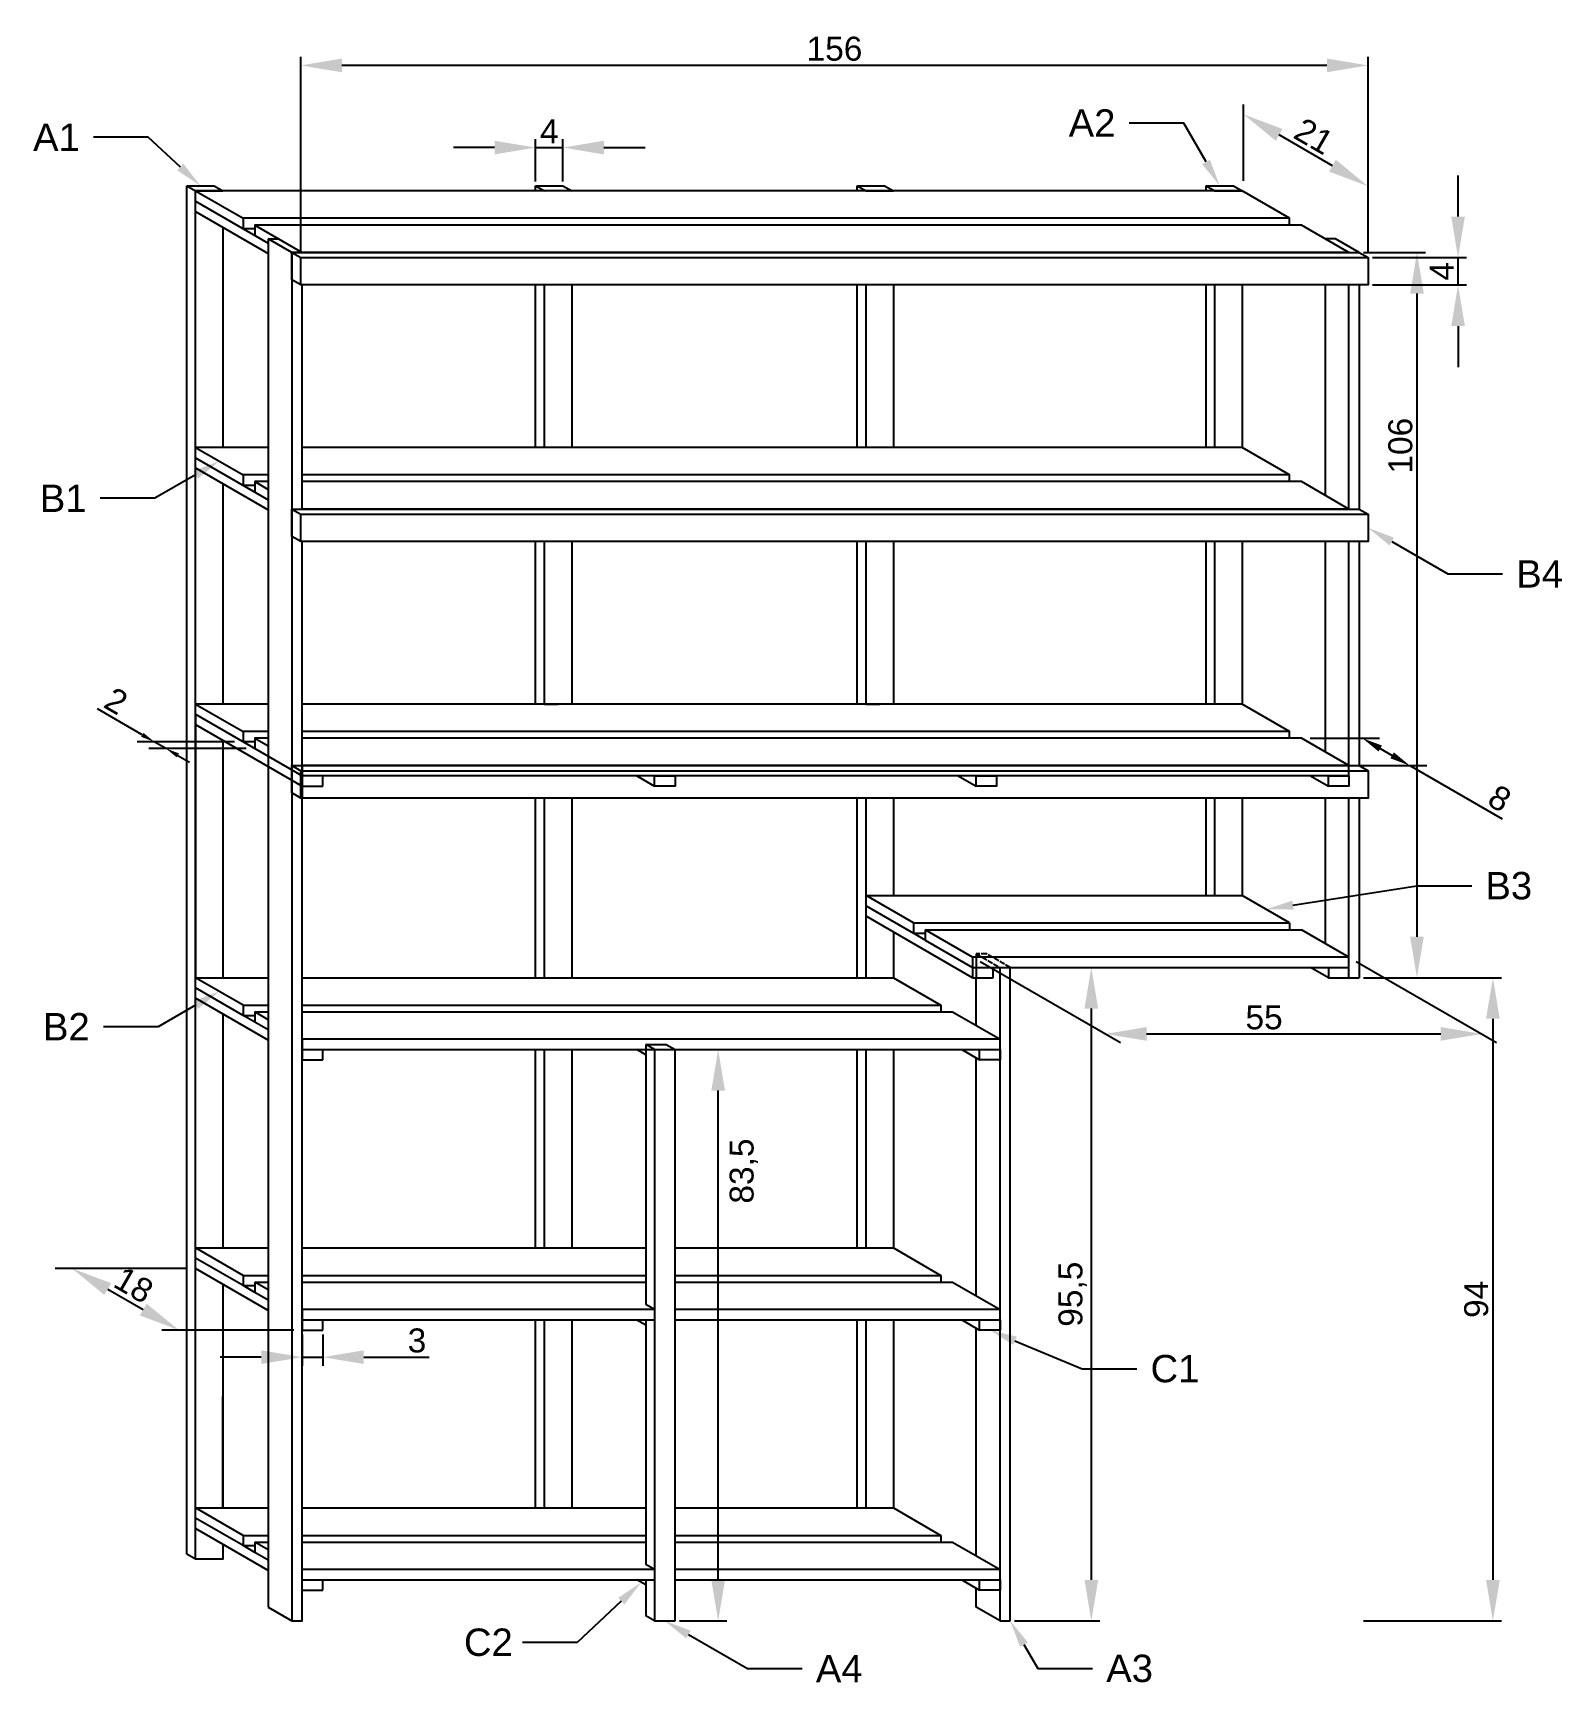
# Model space of a CAD drawing. Header units: millimetres. Extents: x 2070 to 2842, y 2043 to 2294.
# Drawn here: x 2281.5 to 2504.9, y 2043 to 2285.3 of the extents above; entities that cross this region are included whole.
import ezdxf
from ezdxf import colors
from ezdxf.entities.mleader import LeaderData, LeaderLine
from ezdxf.math import Vec2, Vec3

# ---------------------------------------------------------------- set-up
doc = ezdxf.new("R2010")
doc.units = ezdxf.units.MM
doc.linetypes.add('ACAD_ISO02W100', pattern=[15, 12, -3])
doc.layers.add('anotações', color=10, linetype='Continuous')
doc.layers.add('referencias', color=252, linetype='Continuous')
doc.styles.get("Standard").update_dxf_attribs({"font": 'arial.ttf'})
doc.dimstyles.new('Copy of ISO-25', dxfattribs={"dimtxt": 3.5, "dimasz": 6, "dimexe": 1.25, "dimexo": 0.625, "dimtad": 1, "dimtxsty": 'Standard', "dimcen": 2.5, "dimclrd": 256, "dimclre": 256, "dimclrt": 253, "dimadec": 0, "dimazin": 0, "dimtfac": 1, "dimtmove": 0, "dimatfit": 3, "dimfxl": 1, "dimarcsym": 0})

# ---------------------------------------------------------------- blocks, each defined once
blk = doc.blocks.new('*D21')
at = {"layer": 'Defpoints', "color": 0, "transparency": 16777216}
for p in [(2418.79, 2150.21), (2473.79, 2150.21), (2493.22, 2139)]:
    blk.add_point(p, dxfattribs=at)
at = {"layer": 'referencias', "lineweight": -2, "transparency": 16777216}
for p, q in [((2419.87, 2149.59), (2440.38, 2137.75)), ((2474.87, 2149.59), (2495.38, 2137.75)), ((2444.22, 2139), (2487.22, 2139))]:
    blk.add_line(p, q, dxfattribs=at)
at = {"layer": 'referencias', "transparency": 16777216}
for points in [[(2444.22, 2140), (2444.22, 2138), (2438.22, 2139)], [(2487.22, 2140), (2487.22, 2138), (2493.22, 2139)]]:
    blk.add_solid(points, dxfattribs=at)
at = {"layer": 'referencias', "color": 253, "transparency": 16777216, "insert": (2461.39, 2141.4), "char_height": 3.5, "attachment_point": 5}
blk.add_mtext('55', dxfattribs=at)
blk = doc.blocks.new('*D23')
at = {"layer": 'Defpoints', "color": 0, "transparency": 16777216}
for p in [(2476.59, 2252.46), (2489.75, 2252.46), (2476.59, 2248.46)]:
    blk.add_point(p, dxfattribs=at)
at = {"layer": 'referencias', "lineweight": -2, "transparency": 16777216}
for p, q in [((2489.75, 2258.46), (2489.75, 2264.46)), ((2477.22, 2252.46), (2491, 2252.46)), ((2489.75, 2248.46), (2489.75, 2252.46)), ((2477.22, 2248.46), (2491, 2248.46)), ((2489.75, 2242.46), (2489.75, 2236.46))]:
    blk.add_line(p, q, dxfattribs=at)
at = {"layer": 'referencias', "transparency": 16777216}
for points in [[(2488.75, 2258.46), (2490.75, 2258.46), (2489.75, 2252.46)], [(2488.75, 2242.46), (2490.75, 2242.46), (2489.75, 2248.46)]]:
    blk.add_solid(points, dxfattribs=at)
at = {"layer": 'referencias', "color": 253, "transparency": 16777216, "insert": (2487.37, 2250.46), "char_height": 3.5, "attachment_point": 5, "rotation": 90}
blk.add_mtext('4', dxfattribs=at)
blk = doc.blocks.new('*D24')
at = {"layer": 'Defpoints', "color": 0, "transparency": 16777216}
for p in [(2320.59, 2280.55), (2320.59, 2252.46), (2476.59, 2252.46)]:
    blk.add_point(p, dxfattribs=at)
at = {"layer": 'referencias', "lineweight": -2, "transparency": 16777216}
for p, q in [((2320.59, 2253.09), (2320.59, 2281.8)), ((2470.59, 2280.55), (2326.59, 2280.55)), ((2476.59, 2253.09), (2476.59, 2281.8))]:
    blk.add_line(p, q, dxfattribs=at)
at = {"layer": 'referencias', "transparency": 16777216}
for points in [[(2326.59, 2281.55), (2326.59, 2279.55), (2320.59, 2280.55)], [(2470.59, 2281.55), (2470.59, 2279.55), (2476.59, 2280.55)]]:
    blk.add_solid(points, dxfattribs=at)
at = {"layer": 'referencias', "color": 253, "transparency": 16777216, "insert": (2398.59, 2282.97), "char_height": 3.5, "attachment_point": 5}
blk.add_mtext('156', dxfattribs=at)
blk = doc.blocks.new('*D25')
at = {"layer": 'Defpoints', "color": 0, "transparency": 16777216}
for p in [(2475.29, 2253.21), (2475.29, 2147.21), (2483.74, 2147.21)]:
    blk.add_point(p, dxfattribs=at)
at = {"layer": 'referencias', "lineweight": -2, "transparency": 16777216}
for p, q in [((2475.92, 2253.21), (2484.99, 2253.21)), ((2483.74, 2247.21), (2483.74, 2153.21)), ((2475.92, 2147.21), (2484.99, 2147.21))]:
    blk.add_line(p, q, dxfattribs=at)
at = {"layer": 'referencias', "transparency": 16777216}
for points in [[(2482.74, 2247.21), (2484.74, 2247.21), (2483.74, 2253.21)], [(2482.74, 2153.21), (2484.74, 2153.21), (2483.74, 2147.21)]]:
    blk.add_solid(points, dxfattribs=at)
at = {"layer": 'referencias', "color": 253, "transparency": 16777216, "insert": (2481.33, 2224.97), "char_height": 3.5, "attachment_point": 5, "rotation": 90}
blk.add_mtext('106', dxfattribs=at)
blk = doc.blocks.new('*D26')
at = {"layer": 'Defpoints', "color": 0, "transparency": 16777216}
for p in [(2475.29, 2147.21), (2475.29, 2053.21), (2494.84, 2053.21)]:
    blk.add_point(p, dxfattribs=at)
at = {"layer": 'referencias', "lineweight": -2, "transparency": 16777216}
for p, q in [((2475.92, 2147.21), (2496.09, 2147.21)), ((2494.84, 2141.21), (2494.84, 2059.21)), ((2475.92, 2053.21), (2496.09, 2053.21))]:
    blk.add_line(p, q, dxfattribs=at)
at = {"layer": 'referencias', "transparency": 16777216}
for points in [[(2493.84, 2141.21), (2495.84, 2141.21), (2494.84, 2147.21)], [(2493.84, 2059.21), (2495.84, 2059.21), (2494.84, 2053.21)]]:
    blk.add_solid(points, dxfattribs=at)
at = {"layer": 'referencias', "color": 253, "transparency": 16777216, "insert": (2492.42, 2100.21), "char_height": 3.5, "attachment_point": 5, "rotation": 90}
blk.add_mtext('94', dxfattribs=at)
blk = doc.blocks.new('*D27')
at = {"layer": 'Defpoints', "color": 0, "transparency": 16777216}
for p in [(2424.29, 2148.71), (2424.29, 2053.21), (2436.14, 2053.21)]:
    blk.add_point(p, dxfattribs=at)
at = {"layer": 'referencias', "lineweight": -2, "transparency": 16777216}
for p, q in [((2424.92, 2148.71), (2437.39, 2148.71)), ((2436.14, 2142.71), (2436.14, 2059.21)), ((2424.92, 2053.21), (2437.39, 2053.21))]:
    blk.add_line(p, q, dxfattribs=at)
at = {"layer": 'referencias', "transparency": 16777216}
for points in [[(2435.14, 2142.71), (2437.14, 2142.71), (2436.14, 2148.71)], [(2435.14, 2059.21), (2437.14, 2059.21), (2436.14, 2053.21)]]:
    blk.add_solid(points, dxfattribs=at)
at = {"layer": 'referencias', "color": 253, "transparency": 16777216, "insert": (2433.41, 2100.96), "char_height": 3.5, "attachment_point": 5, "rotation": 90}
blk.add_mtext('95,5', dxfattribs=at)
blk = doc.blocks.new('*D28')
at = {"layer": 'Defpoints', "color": 0, "transparency": 16777216}
for p in [(2458.4, 2273.39), (2458.4, 2262.96), (2476.59, 2252.46)]:
    blk.add_point(p, dxfattribs=at)
at = {"layer": 'referencias', "lineweight": -2, "transparency": 16777216}
for p, q in [((2458.4, 2263.69), (2458.4, 2274.84)), ((2471.39, 2265.89), (2463.6, 2270.39)), ((2476.59, 2253.19), (2476.59, 2264.34))]:
    blk.add_line(p, q, dxfattribs=at)
at = {"layer": 'referencias', "transparency": 16777216}
for points in [[(2464.1, 2271.26), (2463.1, 2269.53), (2458.4, 2273.39)], [(2471.89, 2266.76), (2470.89, 2265.03), (2476.59, 2262.89)]]:
    blk.add_solid(points, dxfattribs=at)
at = {"layer": 'referencias', "color": 253, "transparency": 16777216, "insert": (2468.69, 2270.21), "char_height": 3.5, "attachment_point": 5, "rotation": 330}
blk.add_mtext('21', dxfattribs=at)
blk = doc.blocks.new('*D29')
at = {"layer": 'Defpoints', "color": 0, "transparency": 16777216}
for p in [(2466.86, 2182.21), (2473.79, 2178.21), (2482.7, 2178.21)]:
    blk.add_point(p, dxfattribs=at)
at = {"layer": 'referencias', "lineweight": -2, "transparency": 16777216}
for p, q in [((2468.11, 2182.21), (2478.28, 2182.21)), ((2478.37, 2180.71), (2480.11, 2179.71)), ((2475.04, 2178.21), (2485.2, 2178.21)), ((2482.7, 2178.21), (2496.18, 2170.44))]:
    blk.add_line(p, q, dxfattribs=at)
at = {"layer": 'referencias', "transparency": 16777216}
for points in [[(2478.62, 2181.15), (2478.12, 2180.28), (2475.78, 2182.21)], [(2480.36, 2180.15), (2479.86, 2179.28), (2482.7, 2178.21)]]:
    blk.add_solid(points, dxfattribs=at)
at = {"layer": 'referencias', "color": 253, "transparency": 16777216, "insert": (2495.84, 2173.41), "char_height": 3.5, "attachment_point": 5, "rotation": 330}
blk.add_mtext('8', dxfattribs=at)
blk = doc.blocks.new('*D31')
at = {"layer": 'Defpoints', "color": 0, "transparency": 16777216}
for p in [(2305.2, 2104.71), (2302.75, 2095.71), (2320.79, 2095.71)]:
    blk.add_point(p, dxfattribs=at)
at = {"layer": 'referencias', "lineweight": -2, "transparency": 16777216}
for p, q in [((2303.95, 2104.71), (2284.66, 2104.71)), ((2292.36, 2101.71), (2297.55, 2098.71)), ((2319.54, 2095.71), (2300.25, 2095.71))]:
    blk.add_line(p, q, dxfattribs=at)
at = {"layer": 'referencias', "transparency": 16777216}
for points in [[(2292.86, 2102.58), (2291.86, 2100.85), (2287.16, 2104.71)], [(2298.05, 2099.58), (2297.05, 2097.85), (2302.75, 2095.71)]]:
    blk.add_solid(points, dxfattribs=at)
at = {"layer": 'referencias', "color": 253, "transparency": 16777216, "insert": (2296.16, 2102.3), "char_height": 3.5, "attachment_point": 5, "rotation": 330}
blk.add_mtext('18', dxfattribs=at)
blk = doc.blocks.new('*D32')
at = {"layer": 'Defpoints', "color": 0, "transparency": 16777216}
for p in [(2320.79, 2095.71), (2323.79, 2095.71), (2323.79, 2091.76)]:
    blk.add_point(p, dxfattribs=at)
at = {"layer": 'referencias', "lineweight": -2, "transparency": 16777216}
for p, q in [((2320.79, 2095.09), (2320.79, 2090.51)), ((2323.79, 2095.09), (2323.79, 2090.51)), ((2314.79, 2091.76), (2308.79, 2091.76)), ((2320.79, 2091.76), (2323.79, 2091.76)), ((2329.79, 2091.76), (2339.33, 2091.76))]:
    blk.add_line(p, q, dxfattribs=at)
at = {"layer": 'referencias', "transparency": 16777216}
for points in [[(2314.79, 2092.76), (2314.79, 2090.76), (2320.79, 2091.76)], [(2329.79, 2092.76), (2329.79, 2090.76), (2323.79, 2091.76)]]:
    blk.add_solid(points, dxfattribs=at)
at = {"layer": 'referencias', "color": 253, "transparency": 16777216, "insert": (2337.56, 2094.18), "char_height": 3.5, "attachment_point": 5}
blk.add_mtext('3', dxfattribs=at)
blk = doc.blocks.new('*D63')
at = {"layer": 'Defpoints', "color": 0, "transparency": 16777216}
for p in [(2358.9, 2268.54), (2354.9, 2262.96), (2358.9, 2262.96)]:
    blk.add_point(p, dxfattribs=at)
at = {"layer": 'referencias', "lineweight": -2, "transparency": 16777216}
for p, q in [((2348.9, 2268.54), (2342.9, 2268.54)), ((2354.9, 2263.59), (2354.9, 2269.79)), ((2354.9, 2268.54), (2358.9, 2268.54)), ((2358.9, 2263.59), (2358.9, 2269.79)), ((2364.9, 2268.54), (2370.9, 2268.54))]:
    blk.add_line(p, q, dxfattribs=at)
at = {"layer": 'referencias', "transparency": 16777216}
for points in [[(2348.9, 2269.54), (2348.9, 2267.54), (2354.9, 2268.54)], [(2364.9, 2269.54), (2364.9, 2267.54), (2358.9, 2268.54)]]:
    blk.add_solid(points, dxfattribs=at)
at = {"layer": 'referencias', "color": 253, "transparency": 16777216, "insert": (2356.9, 2270.92), "char_height": 3.5, "attachment_point": 5}
blk.add_mtext('4', dxfattribs=at)
blk = doc.blocks.new('*D70')
at = {"layer": 'Defpoints', "color": 0, "transparency": 16777216}
for p in [(2300.87, 2180.71), (2312.13, 2181.71), (2313.86, 2180.71)]:
    blk.add_point(p, dxfattribs=at)
at = {"layer": 'referencias', "lineweight": -2, "transparency": 16777216}
for p, q in [((2297.41, 2182.71), (2290.85, 2186.5)), ((2310.88, 2181.71), (2296.64, 2181.71)), ((2312.61, 2180.71), (2298.37, 2180.71)), ((2300.87, 2180.71), (2299.14, 2181.71)), ((2302.6, 2179.71), (2304.33, 2178.71))]:
    blk.add_line(p, q, dxfattribs=at)
at = {"layer": 'referencias', "transparency": 16777216}
for points in [[(2297.57, 2183), (2297.24, 2182.42), (2299.14, 2181.71)], [(2302.77, 2180), (2302.44, 2179.42), (2300.87, 2180.71)]]:
    blk.add_solid(points, dxfattribs=at)
at = {"layer": 'referencias', "color": 253, "transparency": 16777216, "insert": (2293.59, 2187.67), "char_height": 3.5, "attachment_point": 5, "rotation": 330}
blk.add_mtext('2', dxfattribs=at)
blk = doc.blocks.new('*D76')
at = {"layer": 'Defpoints', "color": 0, "transparency": 16777216}
for p in [(2380.09, 2136.71), (2381.59, 2136.71), (2375.29, 2053.21)]:
    blk.add_point(p, dxfattribs=at)
at = {"layer": 'referencias', "lineweight": -2, "transparency": 16777216}
for p, q in [((2380.71, 2136.71), (2382.84, 2136.71)), ((2381.59, 2059.21), (2381.59, 2130.71)), ((2375.92, 2053.21), (2382.84, 2053.21))]:
    blk.add_line(p, q, dxfattribs=at)
at = {"layer": 'referencias', "transparency": 16777216}
for points in [[(2380.59, 2130.71), (2382.59, 2130.71), (2381.59, 2136.71)], [(2380.59, 2059.21), (2382.59, 2059.21), (2381.59, 2053.21)]]:
    blk.add_solid(points, dxfattribs=at)
at = {"layer": 'referencias', "color": 253, "transparency": 16777216, "insert": (2385.34, 2118.96), "char_height": 3.5, "attachment_point": 5, "rotation": 90}
blk.add_mtext('83,5', dxfattribs=at)

msp = doc.modelspace()

# ---------------------------------------------------------------- linework, layer by layer
for p, q in [((2303.904, 2062.965), (2303.904, 2262.965)), ((2303.904, 2262.965), (2305.203, 2262.215)), ((2303.904, 2262.965), (2307.904, 2262.965)), ((2307.904, 2262.965), (2309.203, 2262.215)), ((2354.904, 2262.965), (2356.203, 2262.215)), ((2354.904, 2262.965), (2358.904, 2262.965)), ((2354.904, 2262.215), (2354.904, 2262.965)), ((2358.904, 2262.965), (2360.203, 2262.215)), ((2401.904, 2262.965), (2403.203, 2262.215)), ((2401.904, 2262.965), (2405.904, 2262.965)), ((2401.904, 2262.215), (2401.904, 2262.965)), ((2405.904, 2262.965), (2407.203, 2262.215)), ((2452.904, 2262.965), (2454.203, 2262.215)), ((2452.904, 2262.965), (2456.904, 2262.965)), ((2452.904, 2262.215), (2452.904, 2262.965)), ((2456.904, 2262.965), (2458.203, 2262.215)), ((2313.863, 2257.215), (2320.791, 2253.215)), ((2319.291, 2253.215), (2315.827, 2255.215)), ((2315.827, 2255.215), (2317.327, 2255.215)), ((2315.827, 2255.215), (2315.827, 2055.215)), ((2471.827, 2255.215), (2470.327, 2255.215)), ((2475.291, 2253.215), (2471.827, 2255.215)), ((2354.904, 2224.715), (2354.904, 2248.465)), ((2401.904, 2224.715), (2401.904, 2248.465)), ((2452.904, 2224.715), (2452.904, 2248.465)), ((2470.327, 2248.465), (2470.327, 2217.715)), ((2313.863, 2219.715), (2315.827, 2218.581)), ((2354.904, 2187.215), (2354.904, 2210.965)), ((2401.904, 2187.215), (2401.904, 2210.965)), ((2452.904, 2187.215), (2452.904, 2210.965)), ((2470.327, 2210.965), (2470.327, 2180.215)), ((2305.203, 2185.715), (2305.203, 2147.215)), ((2356.203, 2187.215), (2358.203, 2187.215)), ((2403.203, 2187.215), (2405.203, 2187.215)), ((2313.863, 2182.215), (2315.827, 2181.081)), ((2320.791, 2178.215), (2320.791, 2173.465)), ((2320.791, 2176.715), (2320.791, 2178.214)), ((2473.791, 2176.715), (2473.791, 2178.215)), ((2323.791, 2175.215), (2323.791, 2176.715)), ((2320.791, 2175.215), (2323.791, 2175.215)), ((2354.904, 2147.215), (2354.904, 2173.465)), ((2401.904, 2147.215), (2401.904, 2173.465)), ((2452.904, 2159.215), (2452.904, 2173.465)), ((2470.327, 2173.465), (2470.327, 2152.215)), ((2403.203, 2159.215), (2458.203, 2159.215)), ((2410.131, 2155.215), (2403.203, 2159.215)), ((2465.131, 2155.215), (2458.203, 2159.215)), ((2403.203, 2157.715), (2410.131, 2153.715)), ((2418.791, 2147.215), (2403.203, 2156.215)), ((2410.131, 2155.215), (2465.131, 2155.215)), ((2410.131, 2155.215), (2410.131, 2153.715)), ((2418.791, 2150.215), (2411.863, 2154.215)), ((2411.863, 2154.215), (2466.863, 2154.215)), ((2411.863, 2154.215), (2411.863, 2152.715)), ((2465.131, 2155.215), (2465.131, 2154.215)), ((2473.791, 2150.215), (2466.863, 2154.215)), ((2410.131, 2153.715), (2411.863, 2153.715)), ((2411.863, 2152.715), (2410.131, 2153.715)), ((2411.863, 2152.715), (2418.791, 2148.715)), ((2473.791, 2150.215), (2418.791, 2150.215)), ((2418.791, 2150.215), (2418.791, 2147.215)), ((2305.203, 2147.215), (2315.827, 2147.215)), ((2312.131, 2143.215), (2305.203, 2147.215)), ((2320.791, 2147.215), (2407.203, 2147.215)), ((2407.203, 2147.215), (2414.131, 2143.215)), ((2418.791, 2148.715), (2473.791, 2148.715)), ((2418.791, 2147.215), (2421.791, 2147.215)), ((2419.327, 2140.215), (2419.327, 2147.215)), ((2421.791, 2147.215), (2421.791, 2148.715)), ((2422.791, 2053.215), (2422.791, 2148.715)), ((2424.291, 2053.215), (2424.291, 2148.715)), ((2470.791, 2147.215), (2468.193, 2148.715)), ((2470.791, 2148.715), (2470.791, 2147.215)), ((2470.791, 2147.215), (2475.291, 2147.215)), ((2312.131, 2141.715), (2305.203, 2145.715)), ((2315.827, 2138.081), (2305.203, 2144.215)), ((2312.131, 2143.215), (2315.827, 2143.215)), ((2312.131, 2143.215), (2312.131, 2141.715)), ((2312.131, 2141.715), (2313.863, 2141.715)), ((2313.863, 2140.715), (2312.131, 2141.715)), ((2313.863, 2142.215), (2315.827, 2142.215)), ((2313.863, 2142.215), (2313.863, 2140.715)), ((2315.827, 2141.081), (2313.863, 2142.215)), ((2320.791, 2143.215), (2414.131, 2143.215)), ((2320.791, 2142.215), (2415.863, 2142.215)), ((2414.131, 2143.215), (2414.131, 2142.215)), ((2415.863, 2142.215), (2422.791, 2138.215)), ((2315.827, 2139.581), (2313.863, 2140.715)), ((2422.791, 2138.215), (2320.791, 2138.215)), ((2320.791, 2138.215), (2320.791, 2136.715)), ((2422.791, 2136.715), (2422.791, 2138.215)), ((2320.791, 2136.715), (2422.791, 2136.715)), ((2320.791, 2136.715), (2320.791, 2135.215)), ((2320.791, 2135.215), (2323.791, 2135.215)), ((2323.791, 2135.215), (2323.791, 2136.715)), ((2354.904, 2107.715), (2354.904, 2136.715)), ((2370.992, 2135.965), (2369.693, 2136.715)), ((2370.992, 2136.715), (2370.992, 2099.465)), ((2372.291, 2136.715), (2372.291, 2053.215)), ((2375.291, 2053.215), (2375.291, 2136.715)), ((2401.904, 2107.715), (2401.904, 2136.715)), ((2419.327, 2100.715), (2419.327, 2135.483)), ((2305.203, 2107.715), (2315.827, 2107.715)), ((2312.131, 2103.715), (2305.203, 2107.715)), ((2312.131, 2102.215), (2305.203, 2106.215)), ((2320.791, 2107.715), (2370.992, 2107.715)), ((2375.291, 2107.715), (2407.203, 2107.715)), ((2407.203, 2107.715), (2414.131, 2103.715)), ((2315.827, 2098.581), (2305.203, 2104.715)), ((2312.131, 2103.715), (2315.827, 2103.715)), ((2312.131, 2103.715), (2312.131, 2102.215)), ((2320.791, 2103.715), (2370.992, 2103.715)), ((2375.291, 2103.715), (2414.131, 2103.715)), ((2414.131, 2103.715), (2414.131, 2102.715)), ((2312.131, 2102.215), (2313.863, 2102.215)), ((2313.863, 2101.215), (2312.131, 2102.215)), ((2313.863, 2102.715), (2315.827, 2102.715)), ((2313.863, 2102.715), (2313.863, 2101.215)), ((2315.827, 2101.581), (2313.863, 2102.715)), ((2315.827, 2100.081), (2313.863, 2101.215)), ((2320.791, 2102.715), (2370.992, 2102.715)), ((2375.291, 2102.715), (2415.863, 2102.715)), ((2415.863, 2102.715), (2422.791, 2098.715)), ((2320.791, 2098.715), (2320.791, 2097.215)), ((2372.291, 2098.715), (2320.791, 2098.715)), ((2372.291, 2098.715), (2370.992, 2099.465)), ((2422.791, 2098.715), (2375.291, 2098.715)), ((2422.791, 2097.215), (2422.791, 2098.715)), ((2320.791, 2097.215), (2372.291, 2097.215)), ((2320.791, 2097.215), (2320.791, 2095.715)), ((2320.791, 2095.715), (2323.791, 2095.715)), ((2323.791, 2095.715), (2323.791, 2097.215)), ((2354.904, 2069.715), (2354.904, 2097.215)), ((2370.992, 2097.215), (2370.992, 2061.465)), ((2375.291, 2097.215), (2422.791, 2097.215)), ((2401.904, 2069.715), (2401.904, 2097.215)), ((2419.327, 2062.715), (2419.327, 2095.983)), ((2309.203, 2069.715), (2309.203, 2086.015)), ((2305.203, 2069.715), (2315.827, 2069.715)), ((2312.131, 2065.715), (2305.203, 2069.715)), ((2320.791, 2069.715), (2370.992, 2069.715)), ((2375.291, 2069.715), (2407.203, 2069.715)), ((2407.203, 2069.715), (2414.131, 2065.715)), ((2312.131, 2064.215), (2305.203, 2068.215)), ((2315.827, 2060.581), (2305.203, 2066.715)), ((2312.131, 2065.715), (2315.827, 2065.715)), ((2312.131, 2065.715), (2312.131, 2064.215)), ((2312.131, 2064.215), (2313.863, 2064.215)), ((2313.863, 2063.215), (2312.131, 2064.215)), ((2313.863, 2064.715), (2315.827, 2064.715)), ((2313.863, 2064.715), (2313.863, 2063.215)), ((2315.827, 2063.581), (2313.863, 2064.715)), ((2320.791, 2065.715), (2370.992, 2065.715)), ((2320.791, 2064.715), (2370.992, 2064.715)), ((2375.291, 2065.715), (2414.131, 2065.715)), ((2375.291, 2064.715), (2415.863, 2064.715)), ((2414.131, 2065.715), (2414.131, 2064.715)), ((2415.863, 2064.715), (2422.791, 2060.715)), ((2305.203, 2062.215), (2303.904, 2062.965)), ((2315.827, 2062.081), (2313.863, 2063.215)), ((2372.291, 2060.715), (2320.791, 2060.715)), ((2372.291, 2060.715), (2370.992, 2061.465)), ((2422.791, 2060.715), (2375.291, 2060.715)), ((2320.791, 2059.215), (2372.291, 2059.215)), ((2320.791, 2057.715), (2323.791, 2057.715)), ((2323.791, 2057.715), (2323.791, 2059.215)), ((2370.992, 2058.465), (2369.693, 2059.215)), ((2370.992, 2059.215), (2370.992, 2053.965)), ((2375.291, 2059.215), (2422.791, 2059.215)), ((2419.327, 2055.215), (2419.327, 2057.983)), ((2422.791, 2057.215), (2422.791, 2058.715)), ((2315.827, 2055.215), (2319.291, 2053.215)), ((2422.791, 2053.215), (2419.327, 2055.215)), ((2372.291, 2053.215), (2370.992, 2053.965)), ((2372.291, 2053.215), (2375.291, 2053.215)), ((2422.791, 2053.215), (2424.291, 2053.215))]:
    msp.add_line(p, q)
at = {"ltscale": 0.065, "transparency": 33554508}
for p, q in [((2315.827, 2179.581), (2320.791, 2176.715)), ((2315.827, 2178.081), (2320.791, 2175.215))]:
    msp.add_line(p, q, dxfattribs=at)
at = {"linetype": 'ACAD_ISO02W100', "ltscale": 0.065, "transparency": 33554508}
for p, q in [((2420.827, 2150.715), (2419.327, 2150.715)), ((2419.327, 2150.715), (2422.791, 2148.715)), ((2424.291, 2148.715), (2420.827, 2150.715))]:
    msp.add_line(p, q, dxfattribs=at)
at = {"ltscale": 0.05, "transparency": 33554508}
for p, q in [((2372.291, 2136.715), (2370.992, 2137.465)), ((2370.992, 2137.465), (2373.992, 2137.465)), ((2370.992, 2137.465), (2370.992, 2136.715)), ((2373.992, 2137.465), (2375.291, 2136.715))]:
    msp.add_line(p, q, dxfattribs=at)
for points in [[(2465.131, 2258.215), (2458.203, 2262.215), (2305.203, 2262.215), (2312.131, 2258.215)], [(2309.203, 2064.406), (2309.203, 2062.215), (2305.203, 2062.215), (2305.203, 2262.215), (2309.203, 2262.215)], [(2305.203, 2260.715), (2315.827, 2254.581)], [(2403.203, 2262.215), (2407.203, 2262.215)], [(2454.203, 2262.215), (2458.203, 2262.215)], [(2305.203, 2259.215), (2315.827, 2253.081)], [(2465.131, 2257.215), (2465.131, 2258.215), (2312.131, 2258.215), (2312.131, 2256.715), (2313.863, 2256.715)], [(2309.203, 2256.906), (2309.203, 2224.715)], [(2473.791, 2253.215), (2466.863, 2257.215), (2313.863, 2257.215), (2313.863, 2255.715)], [(2320.791, 2253.215), (2319.291, 2253.215), (2319.291, 2053.215), (2320.791, 2053.215), (2320.791, 2173.465)], [(2320.59, 2248.465), (2319.291, 2249.215), (2319.291, 2253.215), (2320.59, 2252.465)], [(2319.291, 2253.215), (2475.291, 2253.215), (2476.59, 2252.465)], [(2473.791, 2253.215), (2320.791, 2253.215), (2320.791, 2253.214)], [(2320.791, 2215.715), (2320.791, 2248.465)], [(2356.203, 2224.715), (2356.203, 2248.465)], [(2360.203, 2248.465), (2360.203, 2224.715)], [(2403.203, 2224.715), (2403.203, 2248.465)], [(2407.203, 2248.465), (2407.203, 2224.715)], [(2454.203, 2224.715), (2454.203, 2248.465)], [(2458.203, 2248.465), (2458.203, 2224.715)], [(2473.791, 2215.715), (2473.791, 2248.465)], [(2475.291, 2248.465), (2475.291, 2215.715)], [(2315.827, 2224.715), (2305.203, 2224.715), (2312.131, 2220.715)], [(2465.131, 2220.715), (2458.203, 2224.715), (2320.791, 2224.715)], [(2305.203, 2223.215), (2315.827, 2217.081)], [(2305.203, 2221.715), (2315.827, 2215.581)], [(2309.203, 2219.406), (2309.203, 2187.215)], [(2315.827, 2220.715), (2312.131, 2220.715), (2312.131, 2219.215), (2313.863, 2219.215)], [(2315.827, 2219.715), (2313.863, 2219.715), (2313.863, 2218.215)], [(2465.131, 2219.715), (2465.131, 2220.715), (2320.791, 2220.715)], [(2473.791, 2215.715), (2466.863, 2219.715), (2320.791, 2219.715)], [(2320.59, 2210.965), (2319.291, 2211.715), (2319.291, 2215.715), (2320.59, 2214.965)], [(2319.291, 2215.715), (2475.291, 2215.715), (2476.59, 2214.965)], [(2473.791, 2215.715), (2320.791, 2215.715)], [(2473.791, 2215.715), (2320.791, 2215.715), (2320.791, 2215.714)], [(2320.791, 2178.215), (2320.791, 2210.965)], [(2356.203, 2187.215), (2356.203, 2210.965)], [(2360.203, 2210.965), (2360.203, 2187.215)], [(2403.203, 2187.215), (2403.203, 2210.965)], [(2407.203, 2210.965), (2407.203, 2187.215)], [(2454.203, 2187.215), (2454.203, 2210.965)], [(2458.203, 2210.965), (2458.203, 2187.215)], [(2473.791, 2178.215), (2473.791, 2210.965)], [(2475.291, 2210.965), (2475.291, 2178.215)], [(2315.827, 2187.215), (2305.203, 2187.215), (2312.131, 2183.215)], [(2305.203, 2185.715), (2315.827, 2179.581)], [(2465.131, 2183.215), (2458.203, 2187.215), (2320.791, 2187.215)], [(2305.203, 2184.215), (2315.827, 2178.081)], [(2315.827, 2183.215), (2312.131, 2183.215), (2312.131, 2181.715), (2313.863, 2181.715)], [(2465.131, 2182.215), (2465.131, 2183.215), (2320.791, 2183.215)], [(2309.203, 2181.906), (2309.203, 2147.215)], [(2315.827, 2182.215), (2313.863, 2182.215), (2313.863, 2180.715)], [(2473.791, 2178.215), (2466.863, 2182.215), (2320.791, 2182.215)], [(2473.791, 2178.215), (2320.791, 2178.215)], [(2473.791, 2178.215), (2320.791, 2178.215), (2320.791, 2178.214)], [(2473.791, 2176.715), (2320.791, 2176.715)], [(2473.791, 2176.715), (2320.791, 2176.715), (2320.791, 2176.714)], [(2369.693, 2176.714), (2372.291, 2175.214), (2372.291, 2176.714), (2375.291, 2176.714), (2375.291, 2175.214), (2372.291, 2175.214)], [(2416.693, 2176.714), (2419.291, 2175.214), (2419.291, 2176.714), (2422.291, 2176.714), (2422.291, 2175.214), (2419.291, 2175.214)], [(2468.193, 2176.714), (2470.791, 2175.214), (2470.791, 2176.714), (2473.791, 2176.714), (2473.791, 2175.214), (2470.791, 2175.214)], [(2356.203, 2147.215), (2356.203, 2173.465)], [(2360.203, 2173.465), (2360.203, 2147.215)], [(2403.203, 2147.215), (2403.203, 2173.465)], [(2407.203, 2173.465), (2407.203, 2159.215)], [(2454.203, 2159.215), (2454.203, 2173.465)], [(2458.203, 2173.465), (2458.203, 2159.215)], [(2473.791, 2147.215), (2473.791, 2173.465)], [(2475.291, 2173.465), (2475.291, 2147.215)], [(2407.203, 2153.906), (2407.203, 2147.215)], [(2309.203, 2141.906), (2309.203, 2107.715)], [(2356.203, 2107.715), (2356.203, 2136.715)], [(2360.203, 2136.715), (2360.203, 2107.715)], [(2372.291, 2136.715), (2375.291, 2136.715)], [(2403.203, 2107.715), (2403.203, 2136.715)], [(2407.203, 2136.715), (2407.203, 2107.715)], [(2417.193, 2136.715), (2419.791, 2135.215), (2419.791, 2136.715), (2422.791, 2136.715), (2422.791, 2135.215), (2419.791, 2135.215)], [(2309.203, 2102.406), (2309.203, 2069.715)], [(2356.203, 2069.715), (2356.203, 2097.215)], [(2360.203, 2097.215), (2360.203, 2069.715)], [(2369.693, 2097.215), (2370.992, 2096.465)], [(2403.203, 2069.715), (2403.203, 2097.215)], [(2407.203, 2097.215), (2407.203, 2069.715)], [(2417.193, 2097.215), (2419.791, 2095.715), (2419.791, 2097.215), (2422.791, 2097.215), (2422.791, 2095.715), (2419.791, 2095.715)], [(2417.193, 2059.215), (2419.791, 2057.715), (2419.791, 2059.215), (2422.791, 2059.215), (2422.791, 2057.715), (2419.791, 2057.715)]]:
    msp.add_lwpolyline(points)
for points in [[(2320.59, 2252.465), (2476.59, 2252.465), (2476.59, 2248.465), (2320.59, 2248.465)], [(2320.59, 2214.965), (2476.59, 2214.965), (2476.59, 2210.965), (2320.59, 2210.965)]]:
    msp.add_lwpolyline(points, close=True)
at = {"transparency": 33554508}
for points in [[(2320.59, 2173.465), (2319.291, 2174.215), (2319.291, 2178.215), (2320.59, 2177.465)], [(2319.291, 2178.215), (2475.291, 2178.215), (2476.59, 2177.465)]]:
    msp.add_lwpolyline(points, dxfattribs=at)
msp.add_lwpolyline([(2320.59, 2177.465), (2476.59, 2177.465), (2476.59, 2173.465), (2320.59, 2173.465)], close=True, dxfattribs=at)
at = {"layer": 'referencias'}
msp.add_line((2419.327, 2150.715), (2419.327, 2147.215), dxfattribs=at)

# ---------------------------------------------------------------- dimensions: what is measured, and where the dimension line sits
for base, p1, p2, picture, middle in [((2320.59, 2280.555), (2476.59, 2252.465), (2320.59, 2252.465), '*D24', (2398.59, 2280.555)), ((2493.219, 2138.998), (2418.791, 2150.215), (2473.791, 2150.215), '*D21', (2461.389, 2138.998))]:
    dim = msp.add_linear_dim(base=base, p1=p1, p2=p2, dimstyle='Copy of ISO-25', dxfattribs=at)
    dim.commit()
    dim.dimension.update_dxf_attribs({"geometry": picture, "text_midpoint": middle, "dimtype": 160})
dim = msp.add_linear_dim(base=(2358.904, 2268.543), p1=(2354.904, 2262.965), p2=(2358.904, 2262.965), dimstyle='Copy of ISO-25', dxfattribs=at)
dim.commit()
dim.dimension.update_dxf_attribs({"geometry": '*D63', "text_midpoint": (2356.904, 2270.918)})
for p1, p2, distance, picture, middle in [((2476.59, 2252.465), (2458.404, 2262.965), -9.031, '*D28', (2468.688, 2270.206)), ((2305.203, 2104.715), (2320.791, 2095.715), -9.021, '*D31', (2296.161, 2102.304))]:
    dim = msp.add_aligned_dim(p1=p1, p2=p2, distance=distance, dimstyle='Copy of ISO-25', dxfattribs=at)
    dim.commit()
    dim.dimension.update_dxf_attribs({"geometry": picture, "text_midpoint": middle})
for base, p1, p2, picture, middle in [((2489.748, 2252.465), (2476.59, 2248.465), (2476.59, 2252.465), '*D23', (2487.373, 2250.465)), ((2436.142, 2053.215), (2424.291, 2148.715), (2424.291, 2053.215), '*D27', (2433.414, 2100.965))]:
    dim = msp.add_linear_dim(base=base, p1=p1, p2=p2, angle=90, dimstyle='Copy of ISO-25', dxfattribs=at)
    dim.commit()
    dim.dimension.update_dxf_attribs({"geometry": picture, "text_midpoint": middle})
for base, p1, p2, picture, middle in [((2483.744, 2147.215), (2475.291, 2253.215), (2475.291, 2147.215), '*D25', (2483.744, 2224.969)), ((2494.836, 2053.215), (2475.291, 2147.215), (2475.291, 2053.215), '*D26', (2494.836, 2100.215))]:
    dim = msp.add_linear_dim(base=base, p1=p1, p2=p2, angle=90, dimstyle='Copy of ISO-25', dxfattribs=at)
    dim.commit()
    dim.dimension.update_dxf_attribs({"geometry": picture, "text_midpoint": middle, "dimtype": 160})
for base, p1, p2, angle, override, picture, middle, dimtype in [((2300.87, 2180.713), (2312.131, 2181.715), (2313.863, 2180.715), 330, {"dimasz": 2}, '*D70', (2292.397, 2185.606), 161), ((2482.705, 2178.215), (2466.863, 2182.215), (2473.791, 2178.215), 330, {"dimasz": 3}, '*D29', (2494.637, 2171.326), 161), ((2381.586, 2136.715), (2375.291, 2053.215), (2380.088, 2136.715), 90, {"dimtmove": 2}, '*D76', (2385.336, 2118.958), 160)]:
    dim = msp.add_linear_dim(base=base, p1=p1, p2=p2, angle=angle, dimstyle='Copy of ISO-25', override=override, dxfattribs=at)
    dim.commit()
    dim.dimension.update_dxf_attribs({"geometry": picture, "text_midpoint": middle, "dimtype": dimtype})
dim = msp.add_linear_dim(base=(2323.791, 2091.764), p1=(2320.791, 2095.715), p2=(2323.791, 2095.715), dimstyle='Copy of ISO-25', override={"dimjust": 2}, dxfattribs=at)
dim.commit()
dim.dimension.update_dxf_attribs({"geometry": '*D32', "text_midpoint": (2337.562, 2094.177)})

# ---------------------------------------------------------------- leaders
at = {"layer": 'anotações'}
ml = msp.add_multileader_mtext('Standard', dxfattribs=at)
ml.set_content('A2', color=256)
ml.set_leader_properties()
ml.build(insert=Vec2(0, 0))
ctx = ml.context
ctx.base_point, ctx.plane_origin = Vec3(2431.124, 2272.131), Vec3(2452.904, 2262.965)
ctx.text_align_type = 2
notes = []
notes.append((ctx, [(0, (1, 1, 0), (2449.664, 2272.131), (-1, 0), 8, [(0, [(2454.904, 2262.965)], 0, [])])]))
ctx.mtext.insert, ctx.mtext.alignment, ctx.mtext.flow_direction = Vec3(2439.664, 2274.131), 3, 5
ml = msp.add_multileader_mtext('Standard', dxfattribs=at)
ml.set_content('A1', color=256)
ml.set_leader_properties()
ml.build(insert=Vec2(0, 0))
ctx = ml.context
ctx.base_point, ctx.plane_origin = Vec3(2280.467, 2270.046), Vec3(2303.904, 2262.965)
ctx.text_align_type = 2
notes.append((ctx, [(0, (1, 1, 0), (2298.276, 2270.046), (-1, 0), 8, [(0, [(2305.904, 2262.965)], 0, [])])]))
ctx.mtext.insert, ctx.mtext.alignment, ctx.mtext.flow_direction = Vec3(2288.276, 2272.046), 3, 5
ml = msp.add_multileader_mtext('Standard', dxfattribs=at)
ml.set_content('B1', color=256)
ml.set_leader_properties()
ml.build(insert=Vec2(0, 0))
ctx = ml.context
ctx.base_point, ctx.plane_origin = Vec3(2281.858, 2217.282), Vec3(2308.667, 2222.715)
ctx.text_align_type = 2
notes.append((ctx, [(0, (1, 1, 0), (2299.258, 2217.282), (-1, 0), 8, [(0, [(2308.667, 2222.715)], 0, [])])]))
ctx.mtext.insert, ctx.mtext.alignment, ctx.mtext.flow_direction = Vec3(2289.258, 2219.282), 3, 5
ml = msp.add_multileader_mtext('Standard', dxfattribs=at)
ml.set_content('B4', color=256)
ml.set_leader_properties()
ml.build(insert=Vec2(0, 0))
ctx = ml.context
ctx.base_point, ctx.plane_origin = Vec3(2496.251, 2206.233), Vec3(2476.59, 2212.965)
notes.append((ctx, [(0, (1, 1, 0), (2488.251, 2206.233), (1, 0), 8, [(0, [(2476.59, 2212.965)], 0, [])])]))
ctx.mtext.insert, ctx.mtext.flow_direction = Vec3(2498.251, 2208.233), 5
ml = msp.add_multileader_mtext('Standard', dxfattribs=at)
ml.set_content('B3', color=256)
ml.set_leader_properties()
ml.build(insert=Vec2(0, 0))
ctx = ml.context
ctx.base_point, ctx.plane_origin = Vec3(2491.744, 2160.632), Vec3(2461.667, 2157.215)
notes.append((ctx, [(0, (1, 1, 0), (2483.744, 2160.632), (1, 0), 8, [(0, [(2461.667, 2157.215)], 0, [])])]))
ctx.mtext.insert, ctx.mtext.flow_direction = Vec3(2493.744, 2162.667), 5
ml = msp.add_multileader_mtext('Standard', dxfattribs=at)
ml.set_content('B2', color=256)
ml.set_leader_properties()
ml.build(insert=Vec2(0, 0))
ctx = ml.context
ctx.base_point, ctx.plane_origin = Vec3(2281.593, 2140.052), Vec3(2308.667, 2145.215)
ctx.text_align_type = 2
notes.append((ctx, [(0, (1, 1, 0), (2299.724, 2140.052), (-1, 0), 8, [(0, [(2308.667, 2145.215)], 0, [])])]))
ctx.mtext.insert, ctx.mtext.alignment, ctx.mtext.flow_direction = Vec3(2289.724, 2142.052), 3, 5
ml = msp.add_multileader_mtext('Standard', dxfattribs=at)
ml.set_content('C1', color=256)
ml.set_leader_properties()
ml.build(insert=Vec2(0, 0))
ctx = ml.context
ctx.base_point, ctx.plane_origin = Vec3(2442.796, 2090.053), Vec3(2421.291, 2095.715)
notes.append((ctx, [(0, (1, 1, 0), (2434.796, 2090.053), (1, 0), 8, [(0, [(2421.291, 2095.715)], 0, [])])]))
ctx.mtext.insert, ctx.mtext.width, ctx.mtext.flow_direction = Vec3(2444.796, 2092.087), 3.53615, 5
ml = msp.add_multileader_mtext('Standard', dxfattribs=at)
ml.set_content('C2', color=256)
ml.set_leader_properties()
ml.build(insert=Vec2(0, 0))
ctx = ml.context
ctx.base_point, ctx.plane_origin = Vec3(2342.428, 2050.066), Vec3(2370.343, 2058.84)
notes.append((ctx, [(0, (1, 1, 0), (2360.999, 2050.066), (-1, 0), 8, [(0, [(2370.343, 2058.84)], 0, [])])]))
ctx.mtext.insert, ctx.mtext.flow_direction = Vec3(2344.428, 2052.1), 5
ml = msp.add_multileader_mtext('Standard', dxfattribs=at)
ml.set_content('A4', color=256)
ml.set_leader_properties()
ml.build(insert=Vec2(0, 0))
ctx = ml.context
ctx.base_point, ctx.plane_origin = Vec3(2393.871, 2046.241), Vec3(2373.791, 2053.215)
notes.append((ctx, [(0, (1, 1, 0), (2385.871, 2046.241), (1, 0), 8, [(0, [(2373.791, 2053.215)], 0, [])])]))
ctx.mtext.insert, ctx.mtext.flow_direction = Vec3(2395.871, 2048.241), 5
ml = msp.add_multileader_mtext('Standard', dxfattribs=at)
ml.set_content('A3', color=256)
ml.set_leader_properties()
ml.build(insert=Vec2(0, 0))
ctx = ml.context
ctx.base_point, ctx.plane_origin = Vec3(2436.318, 2046.241), Vec3(2424.291, 2053.215)
notes.append((ctx, [(0, (1, 1, 0), (2428.318, 2046.241), (1, 0), 8, [(0, [(2424.291, 2053.215)], 0, [])])]))
ctx.mtext.insert, ctx.mtext.flow_direction = Vec3(2438.318, 2048.276), 5
for ctx, leaders in notes:
    for number, flags, end, landing, length, lines in leaders:
        leader = LeaderData()
        leader.index, (leader.has_last_leader_line, leader.has_dogleg_vector, leader.attachment_direction) = number, flags
        leader.last_leader_point, leader.dogleg_vector, leader.dogleg_length = Vec3(end), Vec3(landing), length
        for number, points, colour, breaks in lines:
            line = LeaderLine()
            line.index, line.vertices, line.color, line.breaks = number, Vec3.list(points), colors.encode_raw_color(colour), breaks
            leader.lines.append(line)
        ctx.leaders.append(leader)

doc.saveas('drawing.dxf')
